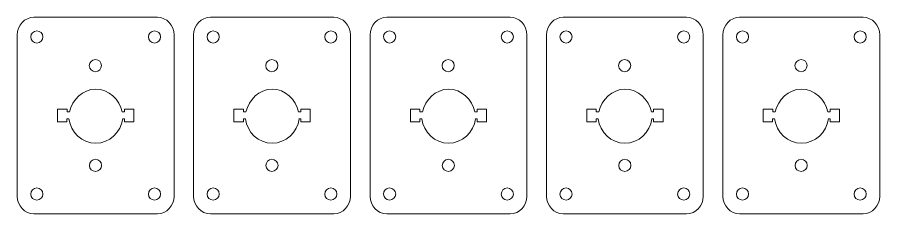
# Model space of a CAD drawing. Header units: inches. Extents: x 5 to 225, y -110 to -5.
# Drawn here: x 4.9 to 224.9, y -110.1 to -60.1 of the extents above; entities that cross this region are included whole.
import ezdxf

# ---------------------------------------------------------------- set-up
doc = ezdxf.new("R2010")
doc.units = ezdxf.units.IN
doc.header["$MEASUREMENT"] = 0
doc.layers.add('Layer 1', color=7, linetype='Continuous')

# ---------------------------------------------------------------- blocks, each defined once
blk = doc.blocks.new('block 5')
at = {"layer": 'Layer 1', "lineweight": 0}
blk.add_open_spline([(206.34, -72.43), (206.34, -73.26), (205.66, -73.98), (204.79, -73.98), (203.97, -73.98), (203.24, -73.3), (203.24, -72.43), (203.24, -71.6), (203.93, -70.88), (204.79, -70.88), (205.66, -70.88), (206.34, -71.57), (206.34, -72.43)], degree=3, knots=[0, 0, 0, 0, 1, 1, 1, 2, 2, 2, 3, 3, 3, 4, 4, 4, 4], dxfattribs=at)
blk = doc.blocks.new('block 6')
at = {"layer": 'Layer 1', "lineweight": 0}
blk.add_open_spline([(206.38, -97.82), (206.38, -98.65), (205.69, -99.37), (204.83, -99.37), (204, -99.37), (203.28, -98.69), (203.28, -97.82), (203.28, -96.99), (203.96, -96.27), (204.83, -96.27), (205.69, -96.27), (206.38, -96.96), (206.38, -97.82)], degree=3, knots=[0, 0, 0, 0, 1, 1, 1, 2, 2, 2, 3, 3, 3, 4, 4, 4, 4], dxfattribs=at)
blk = doc.blocks.new('block 8')
at = {"layer": 'Layer 1', "lineweight": 0}
blk.add_open_spline([(191.39, -65.13), (191.39, -65.96), (190.7, -66.68), (189.84, -66.68), (189.01, -66.68), (188.29, -66), (188.29, -65.13), (188.29, -64.31), (188.97, -63.59), (189.84, -63.59), (190.7, -63.59), (191.39, -64.27), (191.39, -65.13)], degree=3, knots=[0, 0, 0, 0, 1, 1, 1, 2, 2, 2, 3, 3, 3, 4, 4, 4, 4], dxfattribs=at)
blk = doc.blocks.new('block 9')
at = {"layer": 'Layer 1', "lineweight": 0}
blk.add_open_spline([(221.41, -65.13), (221.41, -65.96), (220.72, -66.68), (219.86, -66.68), (219.03, -66.68), (218.31, -66), (218.31, -65.13), (218.31, -64.31), (218.99, -63.59), (219.86, -63.59), (220.72, -63.59), (221.41, -64.27), (221.41, -65.13)], degree=3, knots=[0, 0, 0, 0, 1, 1, 1, 2, 2, 2, 3, 3, 3, 4, 4, 4, 4], dxfattribs=at)
blk = doc.blocks.new('block 10')
at = {"layer": 'Layer 1', "lineweight": 0}
blk.add_open_spline([(191.39, -105.12), (191.39, -105.95), (190.7, -106.67), (189.84, -106.67), (189.01, -106.67), (188.29, -105.98), (188.29, -105.12), (188.29, -104.29), (188.97, -103.57), (189.84, -103.57), (190.7, -103.57), (191.39, -104.26), (191.39, -105.12)], degree=3, knots=[0, 0, 0, 0, 1, 1, 1, 2, 2, 2, 3, 3, 3, 4, 4, 4, 4], dxfattribs=at)
blk = doc.blocks.new('block 11')
at = {"layer": 'Layer 1', "lineweight": 0}
blk.add_open_spline([(221.41, -105.12), (221.41, -105.95), (220.72, -106.67), (219.86, -106.67), (219.03, -106.67), (218.31, -105.98), (218.31, -105.12), (218.31, -104.29), (218.99, -103.57), (219.86, -103.57), (220.72, -103.57), (221.41, -104.26), (221.41, -105.12)], degree=3, knots=[0, 0, 0, 0, 1, 1, 1, 2, 2, 2, 3, 3, 3, 4, 4, 4, 4], dxfattribs=at)
blk = doc.blocks.new('block 7')
at = {"layer": 'Layer 1'}
for name in ['block 8', 'block 9', 'block 10', 'block 11']:
    blk.add_blockref(name, (0, 0), dxfattribs=at)
blk = doc.blocks.new('block 4')
at = {"layer": 'Layer 1', "lineweight": 0}
for points, knots in [([(224.86, -105.65), (224.86, -108.12), (222.96, -110.13), (220.6, -110.13), (220.6, -110.13), (189.13, -110.13), (189.13, -110.13), (186.77, -110.13), (184.86, -108.12), (184.86, -105.65), (184.86, -105.65), (184.86, -64.61), (184.86, -64.61), (184.86, -62.14), (186.77, -60.13), (189.13, -60.13), (189.13, -60.13), (220.6, -60.13), (220.6, -60.13), (222.96, -60.13), (224.86, -62.14), (224.86, -64.61), (224.86, -64.61), (224.86, -105.65), (224.86, -105.65), (224.86, -105.65), (224.86, -105.65), (224.86, -105.65)], [0, 0, 0, 0, 1, 1, 1, 2, 2, 2, 3, 3, 3, 4, 4, 4, 5, 5, 5, 6, 6, 6, 7, 7, 7, 8, 8, 8, 9, 9, 9, 9]), ([(211.77, -86), (211.32, -89.37), (208.35, -92.18), (204.87, -92.18), (201.38, -92.18), (198.5, -89.37), (198.05, -86), (198.05, -86), (198.05, -86), (198.05, -86), (198.05, -86), (197.54, -86), (197.54, -86), (197.54, -86), (197.54, -86.7), (197.54, -86.7), (197.54, -86.7), (195.14, -86.7), (195.14, -86.7), (195.14, -86.7), (195.14, -83.5), (195.14, -83.5), (195.14, -83.5), (197.57, -83.5), (197.57, -83.5), (197.57, -83.5), (197.57, -84.2), (197.57, -84.2), (197.57, -84.2), (198.21, -84.2), (198.21, -84.2), (198.21, -84.2), (198.21, -84.2), (198.21, -84.2), (198.91, -81.14), (201.59, -78.42), (204.87, -78.42), (208.18, -78.42), (210.97, -81.08), (211.62, -84.2), (211.62, -84.2), (211.62, -84.2), (211.62, -84.2), (211.62, -84.2), (212.19, -84.2), (212.19, -84.2), (212.19, -84.2), (212.19, -83.5), (212.19, -83.5), (212.19, -83.5), (214.59, -83.5), (214.59, -83.5), (214.59, -83.5), (214.59, -86.7), (214.59, -86.7), (214.59, -86.7), (212.19, -86.7), (212.19, -86.7), (212.19, -86.7), (212.19, -86), (212.19, -86), (212.19, -86), (211.72, -86), (211.72, -86), (211.72, -86), (211.77, -86), (211.77, -86)], [0, 0, 0, 0, 1, 1, 1, 2, 2, 2, 3, 3, 3, 4, 4, 4, 5, 5, 5, 6, 6, 6, 7, 7, 7, 8, 8, 8, 9, 9, 9, 10, 10, 10, 11, 11, 11, 12, 12, 12, 13, 13, 13, 14, 14, 14, 15, 15, 15, 16, 16, 16, 17, 17, 17, 18, 18, 18, 19, 19, 19, 20, 20, 20, 21, 21, 21, 22, 22, 22, 22])]:
    blk.add_open_spline(points, degree=3, knots=knots, dxfattribs=at)
at = {"layer": 'Layer 1'}
for name in ['block 7', 'block 5', 'block 6']:
    blk.add_blockref(name, (0, 0), dxfattribs=at)
blk = doc.blocks.new('block 13')
at = {"layer": 'Layer 1', "lineweight": 0}
blk.add_open_spline([(161.34, -72.43), (161.34, -73.26), (160.66, -73.98), (159.79, -73.98), (158.97, -73.98), (158.24, -73.3), (158.24, -72.43), (158.24, -71.6), (158.93, -70.88), (159.79, -70.88), (160.66, -70.88), (161.34, -71.57), (161.34, -72.43)], degree=3, knots=[0, 0, 0, 0, 1, 1, 1, 2, 2, 2, 3, 3, 3, 4, 4, 4, 4], dxfattribs=at)
blk = doc.blocks.new('block 14')
at = {"layer": 'Layer 1', "lineweight": 0}
blk.add_open_spline([(161.38, -97.82), (161.38, -98.65), (160.69, -99.37), (159.83, -99.37), (159, -99.37), (158.28, -98.69), (158.28, -97.82), (158.28, -96.99), (158.96, -96.27), (159.83, -96.27), (160.69, -96.27), (161.38, -96.96), (161.38, -97.82)], degree=3, knots=[0, 0, 0, 0, 1, 1, 1, 2, 2, 2, 3, 3, 3, 4, 4, 4, 4], dxfattribs=at)
blk = doc.blocks.new('block 16')
at = {"layer": 'Layer 1', "lineweight": 0}
blk.add_open_spline([(146.39, -65.13), (146.39, -65.96), (145.7, -66.68), (144.84, -66.68), (144.01, -66.68), (143.29, -66), (143.29, -65.13), (143.29, -64.31), (143.97, -63.59), (144.84, -63.59), (145.7, -63.59), (146.39, -64.27), (146.39, -65.13)], degree=3, knots=[0, 0, 0, 0, 1, 1, 1, 2, 2, 2, 3, 3, 3, 4, 4, 4, 4], dxfattribs=at)
blk = doc.blocks.new('block 17')
at = {"layer": 'Layer 1', "lineweight": 0}
blk.add_open_spline([(176.41, -65.13), (176.41, -65.96), (175.72, -66.68), (174.86, -66.68), (174.03, -66.68), (173.31, -66), (173.31, -65.13), (173.31, -64.31), (173.99, -63.59), (174.86, -63.59), (175.72, -63.59), (176.41, -64.27), (176.41, -65.13)], degree=3, knots=[0, 0, 0, 0, 1, 1, 1, 2, 2, 2, 3, 3, 3, 4, 4, 4, 4], dxfattribs=at)
blk = doc.blocks.new('block 18')
at = {"layer": 'Layer 1', "lineweight": 0}
blk.add_open_spline([(146.39, -105.12), (146.39, -105.95), (145.7, -106.67), (144.84, -106.67), (144.01, -106.67), (143.29, -105.98), (143.29, -105.12), (143.29, -104.29), (143.97, -103.57), (144.84, -103.57), (145.7, -103.57), (146.39, -104.26), (146.39, -105.12)], degree=3, knots=[0, 0, 0, 0, 1, 1, 1, 2, 2, 2, 3, 3, 3, 4, 4, 4, 4], dxfattribs=at)
blk = doc.blocks.new('block 19')
at = {"layer": 'Layer 1', "lineweight": 0}
blk.add_open_spline([(176.41, -105.12), (176.41, -105.95), (175.72, -106.67), (174.86, -106.67), (174.03, -106.67), (173.31, -105.98), (173.31, -105.12), (173.31, -104.29), (173.99, -103.57), (174.86, -103.57), (175.72, -103.57), (176.41, -104.26), (176.41, -105.12)], degree=3, knots=[0, 0, 0, 0, 1, 1, 1, 2, 2, 2, 3, 3, 3, 4, 4, 4, 4], dxfattribs=at)
blk = doc.blocks.new('block 15')
at = {"layer": 'Layer 1'}
for name in ['block 16', 'block 17', 'block 18', 'block 19']:
    blk.add_blockref(name, (0, 0), dxfattribs=at)
blk = doc.blocks.new('block 12')
at = {"layer": 'Layer 1', "lineweight": 0}
for points, knots in [([(179.86, -105.65), (179.86, -108.12), (177.96, -110.13), (175.6, -110.13), (175.6, -110.13), (144.13, -110.13), (144.13, -110.13), (141.77, -110.13), (139.86, -108.12), (139.86, -105.65), (139.86, -105.65), (139.86, -64.61), (139.86, -64.61), (139.86, -62.14), (141.77, -60.13), (144.13, -60.13), (144.13, -60.13), (175.6, -60.13), (175.6, -60.13), (177.96, -60.13), (179.86, -62.14), (179.86, -64.61), (179.86, -64.61), (179.86, -105.65), (179.86, -105.65), (179.86, -105.65), (179.86, -105.65), (179.86, -105.65)], [0, 0, 0, 0, 1, 1, 1, 2, 2, 2, 3, 3, 3, 4, 4, 4, 5, 5, 5, 6, 6, 6, 7, 7, 7, 8, 8, 8, 9, 9, 9, 9]), ([(166.77, -86), (166.32, -89.37), (163.35, -92.18), (159.87, -92.18), (156.38, -92.18), (153.5, -89.37), (153.05, -86), (153.05, -86), (153.05, -86), (153.05, -86), (153.05, -86), (152.54, -86), (152.54, -86), (152.54, -86), (152.54, -86.7), (152.54, -86.7), (152.54, -86.7), (150.14, -86.7), (150.14, -86.7), (150.14, -86.7), (150.14, -83.5), (150.14, -83.5), (150.14, -83.5), (152.57, -83.5), (152.57, -83.5), (152.57, -83.5), (152.57, -84.2), (152.57, -84.2), (152.57, -84.2), (153.21, -84.2), (153.21, -84.2), (153.21, -84.2), (153.21, -84.2), (153.21, -84.2), (153.91, -81.14), (156.59, -78.42), (159.87, -78.42), (163.18, -78.42), (165.97, -81.08), (166.62, -84.2), (166.62, -84.2), (166.62, -84.2), (166.62, -84.2), (166.62, -84.2), (167.19, -84.2), (167.19, -84.2), (167.19, -84.2), (167.19, -83.5), (167.19, -83.5), (167.19, -83.5), (169.59, -83.5), (169.59, -83.5), (169.59, -83.5), (169.59, -86.7), (169.59, -86.7), (169.59, -86.7), (167.19, -86.7), (167.19, -86.7), (167.19, -86.7), (167.19, -86), (167.19, -86), (167.19, -86), (166.72, -86), (166.72, -86), (166.72, -86), (166.77, -86), (166.77, -86)], [0, 0, 0, 0, 1, 1, 1, 2, 2, 2, 3, 3, 3, 4, 4, 4, 5, 5, 5, 6, 6, 6, 7, 7, 7, 8, 8, 8, 9, 9, 9, 10, 10, 10, 11, 11, 11, 12, 12, 12, 13, 13, 13, 14, 14, 14, 15, 15, 15, 16, 16, 16, 17, 17, 17, 18, 18, 18, 19, 19, 19, 20, 20, 20, 21, 21, 21, 22, 22, 22, 22])]:
    blk.add_open_spline(points, degree=3, knots=knots, dxfattribs=at)
at = {"layer": 'Layer 1'}
for name in ['block 15', 'block 13', 'block 14']:
    blk.add_blockref(name, (0, 0), dxfattribs=at)
blk = doc.blocks.new('block 21')
at = {"layer": 'Layer 1', "lineweight": 0}
blk.add_open_spline([(116.34, -72.43), (116.34, -73.26), (115.66, -73.98), (114.79, -73.98), (113.97, -73.98), (113.24, -73.3), (113.24, -72.43), (113.24, -71.6), (113.93, -70.88), (114.79, -70.88), (115.66, -70.88), (116.34, -71.57), (116.34, -72.43)], degree=3, knots=[0, 0, 0, 0, 1, 1, 1, 2, 2, 2, 3, 3, 3, 4, 4, 4, 4], dxfattribs=at)
blk = doc.blocks.new('block 22')
at = {"layer": 'Layer 1', "lineweight": 0}
blk.add_open_spline([(116.38, -97.82), (116.38, -98.65), (115.69, -99.37), (114.83, -99.37), (114, -99.37), (113.28, -98.69), (113.28, -97.82), (113.28, -96.99), (113.96, -96.27), (114.83, -96.27), (115.69, -96.27), (116.38, -96.96), (116.38, -97.82)], degree=3, knots=[0, 0, 0, 0, 1, 1, 1, 2, 2, 2, 3, 3, 3, 4, 4, 4, 4], dxfattribs=at)
blk = doc.blocks.new('block 24')
at = {"layer": 'Layer 1', "lineweight": 0}
blk.add_open_spline([(101.39, -65.13), (101.39, -65.96), (100.7, -66.68), (99.84, -66.68), (99.01, -66.68), (98.29, -66), (98.29, -65.13), (98.29, -64.31), (98.97, -63.59), (99.84, -63.59), (100.7, -63.59), (101.39, -64.27), (101.39, -65.13)], degree=3, knots=[0, 0, 0, 0, 1, 1, 1, 2, 2, 2, 3, 3, 3, 4, 4, 4, 4], dxfattribs=at)
blk = doc.blocks.new('block 25')
at = {"layer": 'Layer 1', "lineweight": 0}
blk.add_open_spline([(131.41, -65.13), (131.41, -65.96), (130.72, -66.68), (129.86, -66.68), (129.03, -66.68), (128.31, -66), (128.31, -65.13), (128.31, -64.31), (128.99, -63.59), (129.86, -63.59), (130.72, -63.59), (131.41, -64.27), (131.41, -65.13)], degree=3, knots=[0, 0, 0, 0, 1, 1, 1, 2, 2, 2, 3, 3, 3, 4, 4, 4, 4], dxfattribs=at)
blk = doc.blocks.new('block 26')
at = {"layer": 'Layer 1', "lineweight": 0}
blk.add_open_spline([(101.39, -105.12), (101.39, -105.95), (100.7, -106.67), (99.84, -106.67), (99.01, -106.67), (98.29, -105.98), (98.29, -105.12), (98.29, -104.29), (98.97, -103.57), (99.84, -103.57), (100.7, -103.57), (101.39, -104.26), (101.39, -105.12)], degree=3, knots=[0, 0, 0, 0, 1, 1, 1, 2, 2, 2, 3, 3, 3, 4, 4, 4, 4], dxfattribs=at)
blk = doc.blocks.new('block 27')
at = {"layer": 'Layer 1', "lineweight": 0}
blk.add_open_spline([(131.41, -105.12), (131.41, -105.95), (130.72, -106.67), (129.86, -106.67), (129.03, -106.67), (128.31, -105.98), (128.31, -105.12), (128.31, -104.29), (128.99, -103.57), (129.86, -103.57), (130.72, -103.57), (131.41, -104.26), (131.41, -105.12)], degree=3, knots=[0, 0, 0, 0, 1, 1, 1, 2, 2, 2, 3, 3, 3, 4, 4, 4, 4], dxfattribs=at)
blk = doc.blocks.new('block 23')
at = {"layer": 'Layer 1'}
for name in ['block 24', 'block 25', 'block 26', 'block 27']:
    blk.add_blockref(name, (0, 0), dxfattribs=at)
blk = doc.blocks.new('block 20')
at = {"layer": 'Layer 1', "lineweight": 0}
for points, knots in [([(134.86, -105.65), (134.86, -108.12), (132.96, -110.13), (130.6, -110.13), (130.6, -110.13), (99.13, -110.13), (99.13, -110.13), (96.77, -110.13), (94.86, -108.12), (94.86, -105.65), (94.86, -105.65), (94.86, -64.61), (94.86, -64.61), (94.86, -62.14), (96.77, -60.13), (99.13, -60.13), (99.13, -60.13), (130.6, -60.13), (130.6, -60.13), (132.96, -60.13), (134.86, -62.14), (134.86, -64.61), (134.86, -64.61), (134.86, -105.65), (134.86, -105.65), (134.86, -105.65), (134.86, -105.65), (134.86, -105.65)], [0, 0, 0, 0, 1, 1, 1, 2, 2, 2, 3, 3, 3, 4, 4, 4, 5, 5, 5, 6, 6, 6, 7, 7, 7, 8, 8, 8, 9, 9, 9, 9]), ([(121.77, -86), (121.32, -89.37), (118.35, -92.18), (114.87, -92.18), (111.38, -92.18), (108.5, -89.37), (108.05, -86), (108.05, -86), (108.05, -86), (108.05, -86), (108.05, -86), (107.54, -86), (107.54, -86), (107.54, -86), (107.54, -86.7), (107.54, -86.7), (107.54, -86.7), (105.14, -86.7), (105.14, -86.7), (105.14, -86.7), (105.14, -83.5), (105.14, -83.5), (105.14, -83.5), (107.57, -83.5), (107.57, -83.5), (107.57, -83.5), (107.57, -84.2), (107.57, -84.2), (107.57, -84.2), (108.21, -84.2), (108.21, -84.2), (108.21, -84.2), (108.21, -84.2), (108.21, -84.2), (108.91, -81.14), (111.59, -78.42), (114.87, -78.42), (118.18, -78.42), (120.97, -81.08), (121.62, -84.2), (121.62, -84.2), (121.62, -84.2), (121.62, -84.2), (121.62, -84.2), (122.19, -84.2), (122.19, -84.2), (122.19, -84.2), (122.19, -83.5), (122.19, -83.5), (122.19, -83.5), (124.59, -83.5), (124.59, -83.5), (124.59, -83.5), (124.59, -86.7), (124.59, -86.7), (124.59, -86.7), (122.19, -86.7), (122.19, -86.7), (122.19, -86.7), (122.19, -86), (122.19, -86), (122.19, -86), (121.72, -86), (121.72, -86), (121.72, -86), (121.77, -86), (121.77, -86)], [0, 0, 0, 0, 1, 1, 1, 2, 2, 2, 3, 3, 3, 4, 4, 4, 5, 5, 5, 6, 6, 6, 7, 7, 7, 8, 8, 8, 9, 9, 9, 10, 10, 10, 11, 11, 11, 12, 12, 12, 13, 13, 13, 14, 14, 14, 15, 15, 15, 16, 16, 16, 17, 17, 17, 18, 18, 18, 19, 19, 19, 20, 20, 20, 21, 21, 21, 22, 22, 22, 22])]:
    blk.add_open_spline(points, degree=3, knots=knots, dxfattribs=at)
at = {"layer": 'Layer 1'}
for name in ['block 23', 'block 21', 'block 22']:
    blk.add_blockref(name, (0, 0), dxfattribs=at)
blk = doc.blocks.new('block 29')
at = {"layer": 'Layer 1', "lineweight": 0}
blk.add_open_spline([(71.34, -72.43), (71.34, -73.26), (70.66, -73.98), (69.79, -73.98), (68.97, -73.98), (68.24, -73.3), (68.24, -72.43), (68.24, -71.6), (68.93, -70.88), (69.79, -70.88), (70.66, -70.88), (71.34, -71.57), (71.34, -72.43)], degree=3, knots=[0, 0, 0, 0, 1, 1, 1, 2, 2, 2, 3, 3, 3, 4, 4, 4, 4], dxfattribs=at)
blk = doc.blocks.new('block 30')
at = {"layer": 'Layer 1', "lineweight": 0}
blk.add_open_spline([(71.38, -97.82), (71.38, -98.65), (70.69, -99.37), (69.83, -99.37), (69, -99.37), (68.28, -98.69), (68.28, -97.82), (68.28, -96.99), (68.96, -96.27), (69.83, -96.27), (70.69, -96.27), (71.38, -96.96), (71.38, -97.82)], degree=3, knots=[0, 0, 0, 0, 1, 1, 1, 2, 2, 2, 3, 3, 3, 4, 4, 4, 4], dxfattribs=at)
blk = doc.blocks.new('block 32')
at = {"layer": 'Layer 1', "lineweight": 0}
blk.add_open_spline([(56.39, -65.13), (56.39, -65.96), (55.7, -66.68), (54.84, -66.68), (54.01, -66.68), (53.29, -66), (53.29, -65.13), (53.29, -64.31), (53.97, -63.59), (54.84, -63.59), (55.7, -63.59), (56.39, -64.27), (56.39, -65.13)], degree=3, knots=[0, 0, 0, 0, 1, 1, 1, 2, 2, 2, 3, 3, 3, 4, 4, 4, 4], dxfattribs=at)
blk = doc.blocks.new('block 33')
at = {"layer": 'Layer 1', "lineweight": 0}
blk.add_open_spline([(86.41, -65.13), (86.41, -65.96), (85.72, -66.68), (84.86, -66.68), (84.03, -66.68), (83.31, -66), (83.31, -65.13), (83.31, -64.31), (83.99, -63.59), (84.86, -63.59), (85.72, -63.59), (86.41, -64.27), (86.41, -65.13)], degree=3, knots=[0, 0, 0, 0, 1, 1, 1, 2, 2, 2, 3, 3, 3, 4, 4, 4, 4], dxfattribs=at)
blk = doc.blocks.new('block 34')
at = {"layer": 'Layer 1', "lineweight": 0}
blk.add_open_spline([(56.39, -105.12), (56.39, -105.95), (55.7, -106.67), (54.84, -106.67), (54.01, -106.67), (53.29, -105.98), (53.29, -105.12), (53.29, -104.29), (53.97, -103.57), (54.84, -103.57), (55.7, -103.57), (56.39, -104.26), (56.39, -105.12)], degree=3, knots=[0, 0, 0, 0, 1, 1, 1, 2, 2, 2, 3, 3, 3, 4, 4, 4, 4], dxfattribs=at)
blk = doc.blocks.new('block 35')
at = {"layer": 'Layer 1', "lineweight": 0}
blk.add_open_spline([(86.41, -105.12), (86.41, -105.95), (85.72, -106.67), (84.86, -106.67), (84.03, -106.67), (83.31, -105.98), (83.31, -105.12), (83.31, -104.29), (83.99, -103.57), (84.86, -103.57), (85.72, -103.57), (86.41, -104.26), (86.41, -105.12)], degree=3, knots=[0, 0, 0, 0, 1, 1, 1, 2, 2, 2, 3, 3, 3, 4, 4, 4, 4], dxfattribs=at)
blk = doc.blocks.new('block 31')
at = {"layer": 'Layer 1'}
for name in ['block 32', 'block 33', 'block 34', 'block 35']:
    blk.add_blockref(name, (0, 0), dxfattribs=at)
blk = doc.blocks.new('block 28')
at = {"layer": 'Layer 1', "lineweight": 0}
for points, knots in [([(89.86, -105.65), (89.86, -108.12), (87.96, -110.13), (85.6, -110.13), (85.6, -110.13), (54.13, -110.13), (54.13, -110.13), (51.77, -110.13), (49.86, -108.12), (49.86, -105.65), (49.86, -105.65), (49.86, -64.61), (49.86, -64.61), (49.86, -62.14), (51.77, -60.13), (54.13, -60.13), (54.13, -60.13), (85.6, -60.13), (85.6, -60.13), (87.96, -60.13), (89.86, -62.14), (89.86, -64.61), (89.86, -64.61), (89.86, -105.65), (89.86, -105.65), (89.86, -105.65), (89.86, -105.65), (89.86, -105.65)], [0, 0, 0, 0, 1, 1, 1, 2, 2, 2, 3, 3, 3, 4, 4, 4, 5, 5, 5, 6, 6, 6, 7, 7, 7, 8, 8, 8, 9, 9, 9, 9]), ([(76.77, -86), (76.32, -89.37), (73.35, -92.18), (69.87, -92.18), (66.38, -92.18), (63.5, -89.37), (63.05, -86), (63.05, -86), (63.05, -86), (63.05, -86), (63.05, -86), (62.54, -86), (62.54, -86), (62.54, -86), (62.54, -86.7), (62.54, -86.7), (62.54, -86.7), (60.14, -86.7), (60.14, -86.7), (60.14, -86.7), (60.14, -83.5), (60.14, -83.5), (60.14, -83.5), (62.57, -83.5), (62.57, -83.5), (62.57, -83.5), (62.57, -84.2), (62.57, -84.2), (62.57, -84.2), (63.21, -84.2), (63.21, -84.2), (63.21, -84.2), (63.21, -84.2), (63.21, -84.2), (63.91, -81.14), (66.59, -78.42), (69.87, -78.42), (73.18, -78.42), (75.97, -81.08), (76.62, -84.2), (76.62, -84.2), (76.62, -84.2), (76.62, -84.2), (76.62, -84.2), (77.19, -84.2), (77.19, -84.2), (77.19, -84.2), (77.19, -83.5), (77.19, -83.5), (77.19, -83.5), (79.59, -83.5), (79.59, -83.5), (79.59, -83.5), (79.59, -86.7), (79.59, -86.7), (79.59, -86.7), (77.19, -86.7), (77.19, -86.7), (77.19, -86.7), (77.19, -86), (77.19, -86), (77.19, -86), (76.72, -86), (76.72, -86), (76.72, -86), (76.77, -86), (76.77, -86)], [0, 0, 0, 0, 1, 1, 1, 2, 2, 2, 3, 3, 3, 4, 4, 4, 5, 5, 5, 6, 6, 6, 7, 7, 7, 8, 8, 8, 9, 9, 9, 10, 10, 10, 11, 11, 11, 12, 12, 12, 13, 13, 13, 14, 14, 14, 15, 15, 15, 16, 16, 16, 17, 17, 17, 18, 18, 18, 19, 19, 19, 20, 20, 20, 21, 21, 21, 22, 22, 22, 22])]:
    blk.add_open_spline(points, degree=3, knots=knots, dxfattribs=at)
at = {"layer": 'Layer 1'}
for name in ['block 31', 'block 29', 'block 30']:
    blk.add_blockref(name, (0, 0), dxfattribs=at)
blk = doc.blocks.new('block 37')
at = {"layer": 'Layer 1', "lineweight": 0}
blk.add_open_spline([(26.34, -72.43), (26.34, -73.26), (25.66, -73.98), (24.79, -73.98), (23.97, -73.98), (23.24, -73.3), (23.24, -72.43), (23.24, -71.6), (23.93, -70.88), (24.79, -70.88), (25.66, -70.88), (26.34, -71.57), (26.34, -72.43)], degree=3, knots=[0, 0, 0, 0, 1, 1, 1, 2, 2, 2, 3, 3, 3, 4, 4, 4, 4], dxfattribs=at)
blk = doc.blocks.new('block 38')
at = {"layer": 'Layer 1', "lineweight": 0}
blk.add_open_spline([(26.38, -97.82), (26.38, -98.65), (25.69, -99.37), (24.83, -99.37), (24, -99.37), (23.28, -98.69), (23.28, -97.82), (23.28, -96.99), (23.96, -96.27), (24.83, -96.27), (25.69, -96.27), (26.38, -96.96), (26.38, -97.82)], degree=3, knots=[0, 0, 0, 0, 1, 1, 1, 2, 2, 2, 3, 3, 3, 4, 4, 4, 4], dxfattribs=at)
blk = doc.blocks.new('block 40')
at = {"layer": 'Layer 1', "lineweight": 0}
blk.add_open_spline([(11.39, -65.13), (11.39, -65.96), (10.7, -66.68), (9.84, -66.68), (9.01, -66.68), (8.29, -66), (8.29, -65.13), (8.29, -64.31), (8.97, -63.59), (9.84, -63.59), (10.7, -63.59), (11.39, -64.27), (11.39, -65.13)], degree=3, knots=[0, 0, 0, 0, 1, 1, 1, 2, 2, 2, 3, 3, 3, 4, 4, 4, 4], dxfattribs=at)
blk = doc.blocks.new('block 41')
at = {"layer": 'Layer 1', "lineweight": 0}
blk.add_open_spline([(41.41, -65.13), (41.41, -65.96), (40.72, -66.68), (39.86, -66.68), (39.03, -66.68), (38.31, -66), (38.31, -65.13), (38.31, -64.31), (38.99, -63.59), (39.86, -63.59), (40.72, -63.59), (41.41, -64.27), (41.41, -65.13)], degree=3, knots=[0, 0, 0, 0, 1, 1, 1, 2, 2, 2, 3, 3, 3, 4, 4, 4, 4], dxfattribs=at)
blk = doc.blocks.new('block 42')
at = {"layer": 'Layer 1', "lineweight": 0}
blk.add_open_spline([(11.39, -105.12), (11.39, -105.95), (10.7, -106.67), (9.84, -106.67), (9.01, -106.67), (8.29, -105.98), (8.29, -105.12), (8.29, -104.29), (8.97, -103.57), (9.84, -103.57), (10.7, -103.57), (11.39, -104.26), (11.39, -105.12)], degree=3, knots=[0, 0, 0, 0, 1, 1, 1, 2, 2, 2, 3, 3, 3, 4, 4, 4, 4], dxfattribs=at)
blk = doc.blocks.new('block 43')
at = {"layer": 'Layer 1', "lineweight": 0}
blk.add_open_spline([(41.41, -105.12), (41.41, -105.95), (40.72, -106.67), (39.86, -106.67), (39.03, -106.67), (38.31, -105.98), (38.31, -105.12), (38.31, -104.29), (38.99, -103.57), (39.86, -103.57), (40.72, -103.57), (41.41, -104.26), (41.41, -105.12)], degree=3, knots=[0, 0, 0, 0, 1, 1, 1, 2, 2, 2, 3, 3, 3, 4, 4, 4, 4], dxfattribs=at)
blk = doc.blocks.new('block 39')
at = {"layer": 'Layer 1'}
for name in ['block 40', 'block 41', 'block 42', 'block 43']:
    blk.add_blockref(name, (0, 0), dxfattribs=at)
blk = doc.blocks.new('block 36')
at = {"layer": 'Layer 1', "lineweight": 0}
for points, knots in [([(44.86, -105.65), (44.86, -108.12), (42.96, -110.13), (40.6, -110.13), (40.6, -110.13), (9.13, -110.13), (9.13, -110.13), (6.77, -110.13), (4.86, -108.12), (4.86, -105.65), (4.86, -105.65), (4.86, -64.61), (4.86, -64.61), (4.86, -62.14), (6.77, -60.13), (9.13, -60.13), (9.13, -60.13), (40.6, -60.13), (40.6, -60.13), (42.96, -60.13), (44.86, -62.14), (44.86, -64.61), (44.86, -64.61), (44.86, -105.65), (44.86, -105.65), (44.86, -105.65), (44.86, -105.65), (44.86, -105.65)], [0, 0, 0, 0, 1, 1, 1, 2, 2, 2, 3, 3, 3, 4, 4, 4, 5, 5, 5, 6, 6, 6, 7, 7, 7, 8, 8, 8, 9, 9, 9, 9]), ([(31.77, -86), (31.32, -89.37), (28.35, -92.18), (24.87, -92.18), (21.38, -92.18), (18.5, -89.37), (18.05, -86), (18.05, -86), (18.05, -86), (18.05, -86), (18.05, -86), (17.54, -86), (17.54, -86), (17.54, -86), (17.54, -86.7), (17.54, -86.7), (17.54, -86.7), (15.14, -86.7), (15.14, -86.7), (15.14, -86.7), (15.14, -83.5), (15.14, -83.5), (15.14, -83.5), (17.57, -83.5), (17.57, -83.5), (17.57, -83.5), (17.57, -84.2), (17.57, -84.2), (17.57, -84.2), (18.21, -84.2), (18.21, -84.2), (18.21, -84.2), (18.21, -84.2), (18.21, -84.2), (18.91, -81.14), (21.59, -78.42), (24.87, -78.42), (28.18, -78.42), (30.97, -81.08), (31.62, -84.2), (31.62, -84.2), (31.62, -84.2), (31.62, -84.2), (31.62, -84.2), (32.19, -84.2), (32.19, -84.2), (32.19, -84.2), (32.19, -83.5), (32.19, -83.5), (32.19, -83.5), (34.59, -83.5), (34.59, -83.5), (34.59, -83.5), (34.59, -86.7), (34.59, -86.7), (34.59, -86.7), (32.19, -86.7), (32.19, -86.7), (32.19, -86.7), (32.19, -86), (32.19, -86), (32.19, -86), (31.72, -86), (31.72, -86), (31.72, -86), (31.77, -86), (31.77, -86)], [0, 0, 0, 0, 1, 1, 1, 2, 2, 2, 3, 3, 3, 4, 4, 4, 5, 5, 5, 6, 6, 6, 7, 7, 7, 8, 8, 8, 9, 9, 9, 10, 10, 10, 11, 11, 11, 12, 12, 12, 13, 13, 13, 14, 14, 14, 15, 15, 15, 16, 16, 16, 17, 17, 17, 18, 18, 18, 19, 19, 19, 20, 20, 20, 21, 21, 21, 22, 22, 22, 22])]:
    blk.add_open_spline(points, degree=3, knots=knots, dxfattribs=at)
at = {"layer": 'Layer 1'}
for name in ['block 39', 'block 37', 'block 38']:
    blk.add_blockref(name, (0, 0), dxfattribs=at)
blk = doc.blocks.new('block 3')
at = {"layer": 'Layer 1'}
for name in ['block 36', 'block 28', 'block 20', 'block 12', 'block 4']:
    blk.add_blockref(name, (0, 0), dxfattribs=at)
blk = doc.blocks.new('block 2')
at = {"layer": 'Layer 1'}
blk.add_blockref('block 3', (0, 0), dxfattribs=at)

msp = doc.modelspace()

# ---------------------------------------------------------------- block references
at = {"layer": 'Layer 1'}
msp.add_blockref('block 2', (0, 0), dxfattribs=at)

doc.saveas('drawing.dxf')
